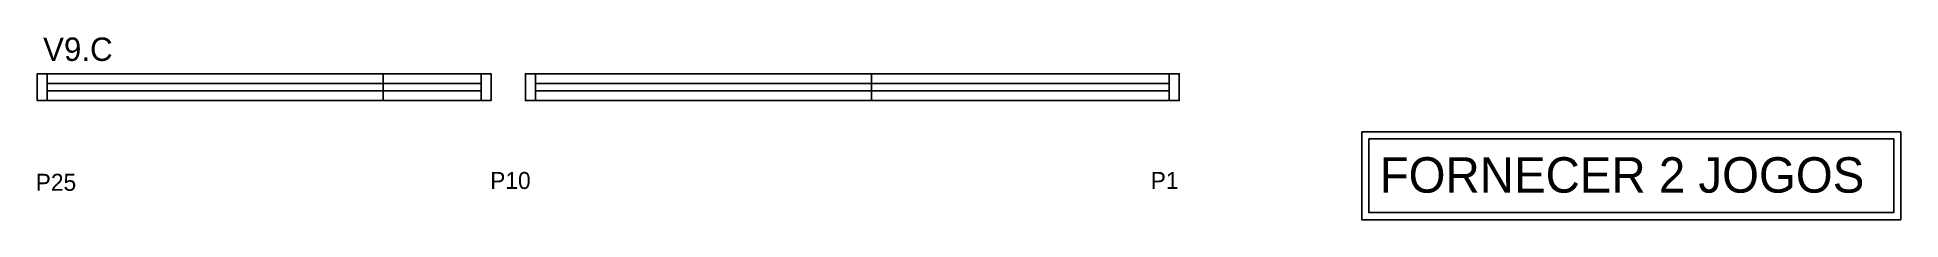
# Model space of a CAD drawing. Header units: metres. Extents: x 3435 to 4750, y -346 to -217.
import ezdxf

# ---------------------------------------------------------------- set-up
doc = ezdxf.new("R2010")
doc.units = ezdxf.units.M
for name, color, linetype in [('5', 7, 'Continuous'), ('CARIMBO', 7, 'Continuous'), ('NOMENCLATURA', 7, 'Continuous'), ('Painéis', 7, 'Continuous'), ('SARR_2.2x7', 7, 'Continuous')]:
    doc.layers.add(name, color=color, linetype=linetype)

msp = doc.modelspace()

# ---------------------------------------------------------------- linework, layer by layer
at = {"layer": 'CARIMBO', "color": 7, "lineweight": 25}
for points in [[(4369.4, -283.5), (4749.6, -283.5), (4749.6, -345.5), (4369.4, -345.5)], [(4374.4, -288.5), (4744.6, -288.5), (4744.6, -340.5), (4374.4, -340.5)]]:
    msp.add_lwpolyline(points, close=True, dxfattribs=at)
at = {"layer": 'Painéis', "color": 7, "lineweight": 25}
for points in [[(3679.4, -261.4), (3435.4, -261.4), (3435.4, -242.4), (3679.4, -242.4)], [(3679.4, -242.4), (3755.4, -242.4), (3755.4, -261.4), (3679.4, -261.4)], [(4023.7, -261.4), (3779.7, -261.4), (3779.7, -242.4), (4023.7, -242.4)], [(4023.7, -242.4), (4240.7, -242.4), (4240.7, -261.4), (4023.7, -261.4)]]:
    msp.add_lwpolyline(points, close=True, dxfattribs=at)
at = {"layer": 'SARR_2.2x7', "color": 7, "lineweight": 25}
for p, q in [((3442.4, -242.4), (3442.4, -261.4)), ((3442.4, -249.4), (3679.4, -249.4)), ((3679.4, -249.4), (3748.4, -249.4)), ((3748.4, -242.4), (3748.4, -261.4)), ((3786.7, -242.4), (3786.7, -261.4)), ((3786.7, -249.4), (4023.7, -249.4)), ((4023.7, -249.4), (4233.7, -249.4)), ((4233.7, -242.4), (4233.7, -261.4)), ((3679.4, -254.4), (3442.4, -254.4)), ((3748.4, -254.4), (3679.4, -254.4)), ((4023.7, -254.4), (3786.7, -254.4)), ((4233.7, -254.4), (4023.7, -254.4))]:
    msp.add_line(p, q, dxfattribs=at)

# ---------------------------------------------------------------- texts
at = {"layer": '5', "color": 7, "lineweight": 25}
for s, p in [('P25', (3434.3, -325.1)), ('P10', (3754.8, -323.8)), ('P1', (4220.6, -323.8))]:
    msp.add_text(s, height=12, dxfattribs=at).set_placement(p)
at = {"layer": 'CARIMBO', "color": 7, "lineweight": 25}
msp.add_text('FORNECER 2 JOGOS', height=25, dxfattribs=at).set_placement((4382.1, -326.4))
at = {"layer": 'NOMENCLATURA', "color": 7, "lineweight": 25}
msp.add_text('V9.C', height=16.5, dxfattribs=at).set_placement((3439.5, -233.4))

doc.saveas('drawing.dxf')
